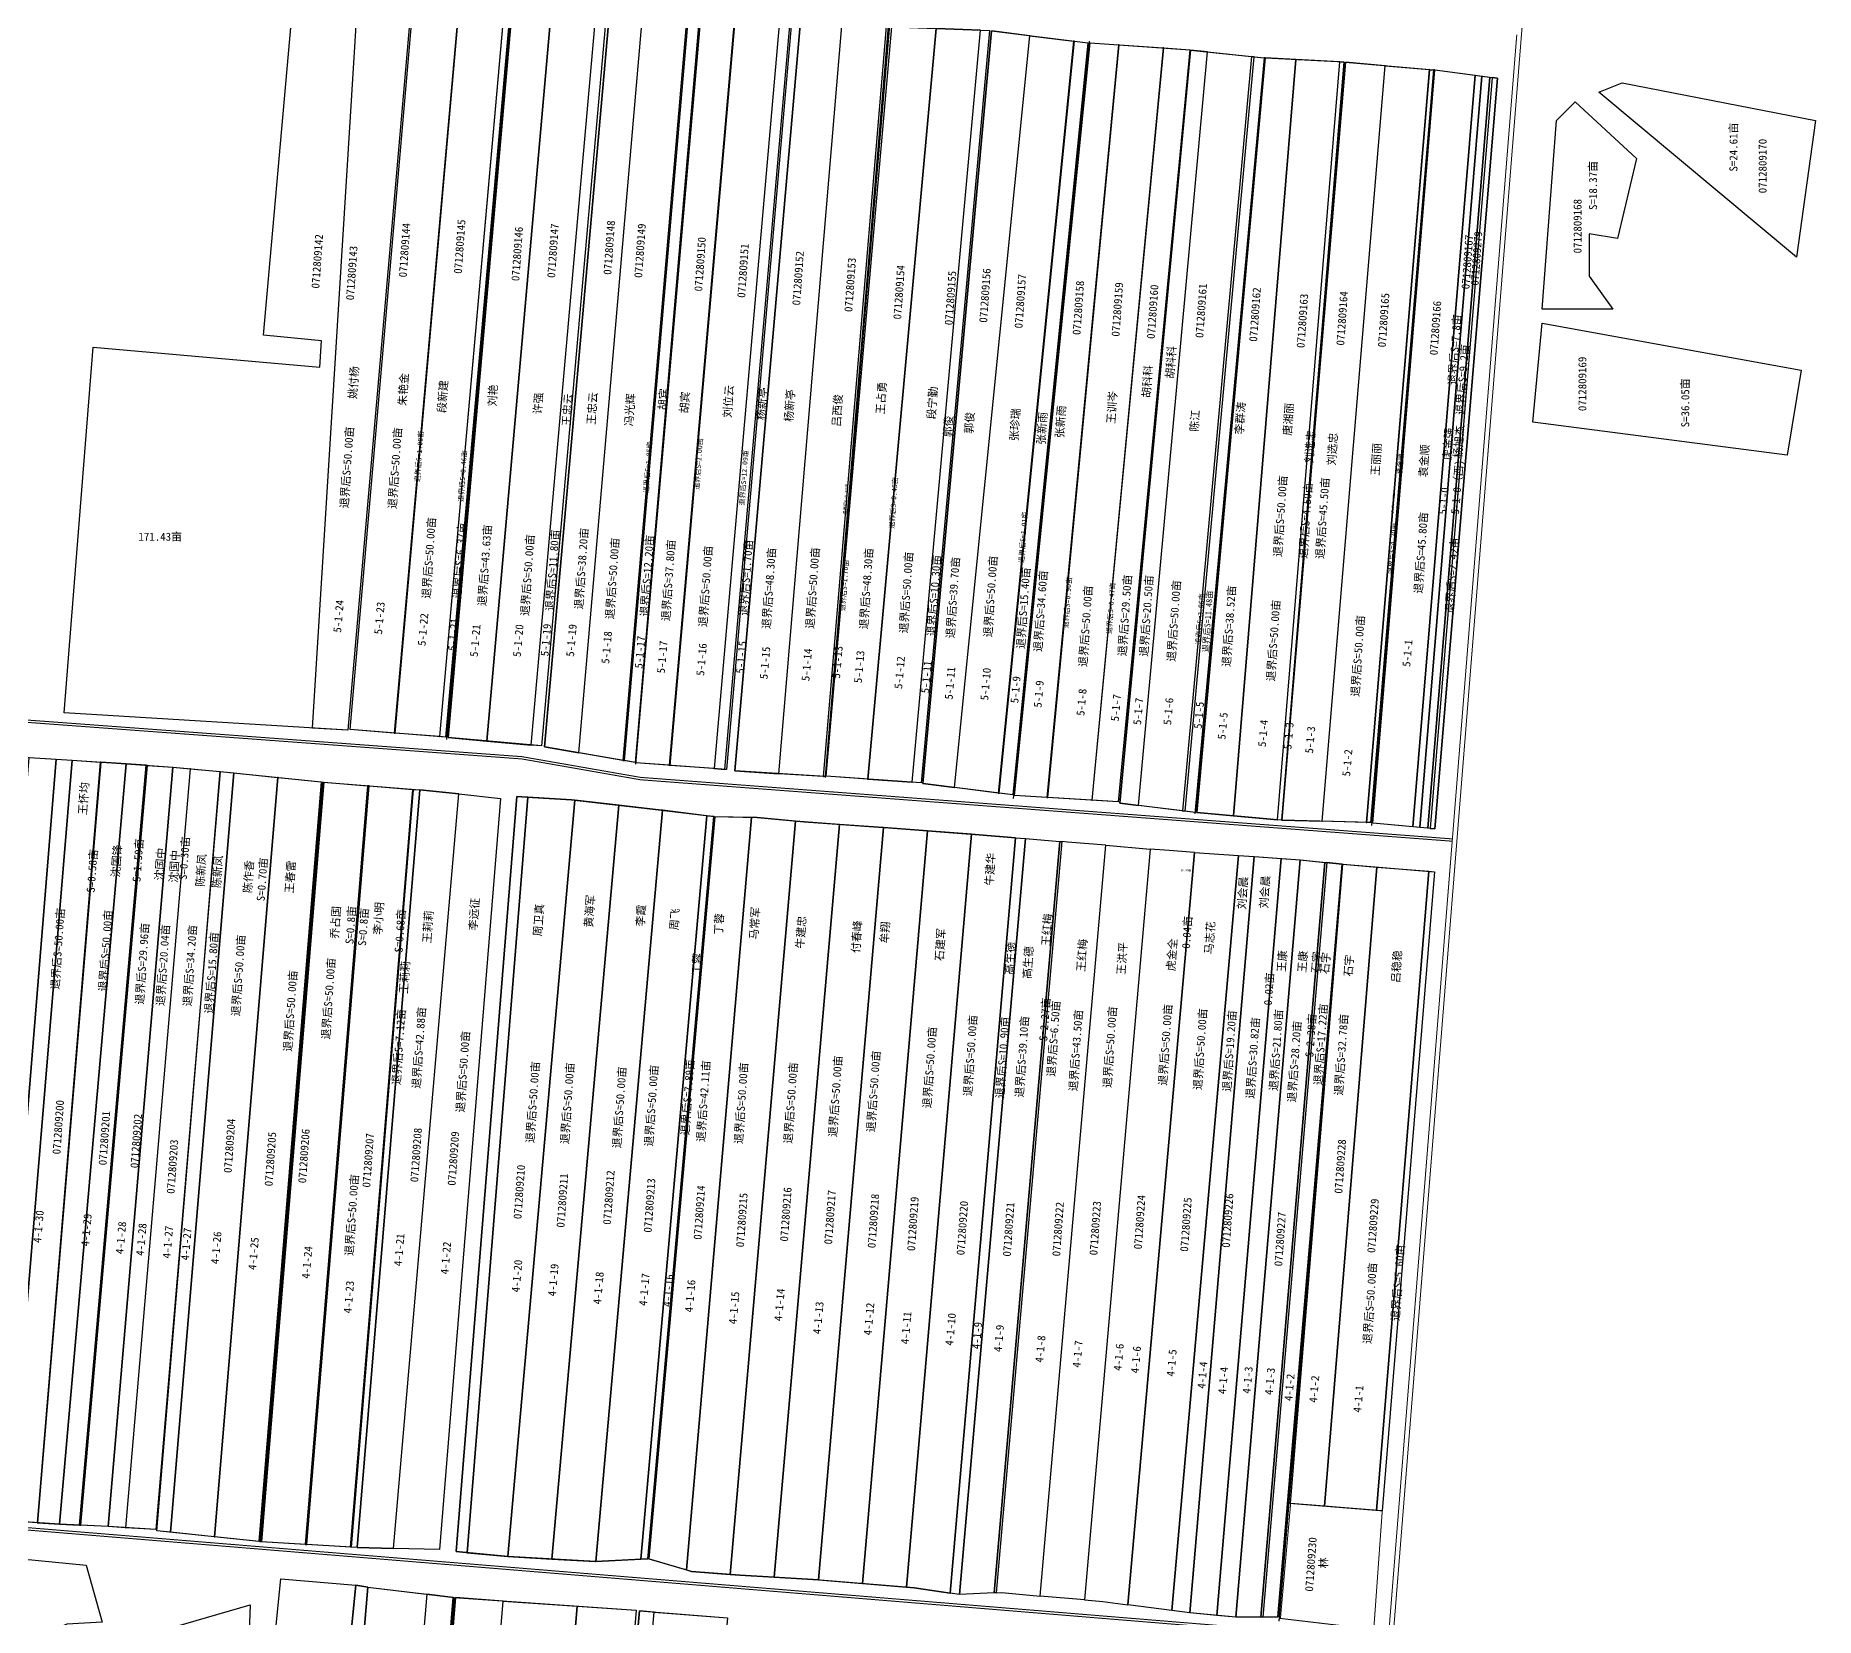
# Model space of a CAD drawing. Extents: x 547420 to 552738, y 4986706 to 4992353.
# Drawn here: x 549724 to 551503, y 4988015 to 4989596 of the extents above; entities that cross this region are included whole.
import ezdxf
from ezdxf.enums import TextEntityAlignment as Align

# ---------------------------------------------------------------- set-up
doc = ezdxf.new("R2010")
doc.units = 0
doc.header["$LTSCALE"] = 10
doc.header["$PDSIZE"] = 0.2
for name, color, linetype in [('2019-4-4', 7, 'CONTINUOUS'), ('2020-3-23', 4, 'CONTINUOUS'), ('2021年新职工', 4, 'CONTINUOUS'), ('2022年', 4, 'CONTINUOUS'), ('出地桩4', 7, 'CONTINUOUS'), ('地号3', 7, 'CONTINUOUS'), ('地物扣减', 3, 'CONTINUOUS'), ('地籍号8', 7, 'CONTINUOUS'), ('测地框2', 7, 'CONTINUOUS'), ('经营地', 5, 'CONTINUOUS'), ('经营地面积', 5, 'CONTINUOUS'), ('路林渠5', 7, 'CONTINUOUS'), ('身份地1', 7, 'CONTINUOUS'), ('身份地权利人9', 7, 'CONTINUOUS'), ('身份地面积6', 4, 'CONTINUOUS')]:
    doc.layers.add(name, color=color, linetype=linetype)
doc.styles.add('宋体', font='')
doc.styles.get('宋体').set_extended_font_data('SimSun')

msp = doc.modelspace()

# ---------------------------------------------------------------- linework, layer by layer
at = {"layer": '2019-4-4', "color": 2, "linetype": 'Continuous', "flags": 128}
for points in [[(550483.4, 4988810.6), (550445, 4988814.1), (550439.4, 4988814.2), (550374.4, 4988062.3), (550379.6, 4988060.7), (550418.3, 4988057.8)], [(550055.9, 4988045.2), (550044.1, 4988047.1), (549999.5, 4987604.5), (550018.3, 4987601.8)]]:
    msp.add_lwpolyline(points, close=True, dxfattribs=at)
at = {"layer": '2019-4-4', "color": 2, "linetype": 'Continuous'}
msp.add_lwpolyline([(550055.9, 4988045.2), (550115, 4988038), (550077.4, 4987594.7), (550018.3, 4987601.8)], close=True, dxfattribs=at)
at = {"layer": '2020-3-23', "color": 1, "linetype": 'Continuous'}
for points in [[(550851.6, 4989583.2), (550877.6, 4989581.4), (550806.2, 4988829.9), (550780.2, 4988831.5)], [(550926.4, 4988776.2), (550941.9, 4988775.1), (550877.7, 4988019.3), (550859.6, 4988021.6)], [(550941.9, 4988775.1), (550968.9, 4988773.2), (550904.7, 4988016.8), (550877.7, 4988019.3)]]:
    msp.add_lwpolyline(points, close=True, dxfattribs=at)
at = {"layer": '2020-3-23', "color": 1, "linetype": 'Continuous', "flags": 128}
for points in [[(550895.4, 4989579.3), (550878.4, 4989581), (550807.6, 4988828.6), (550826.5, 4988826.3)], [(549744.3, 4988872.5), (549760.5, 4988871.4), (549788.4, 4988869.6), (549725.2, 4988109.4), (549697.2, 4988111.3), (549682.2, 4988112.4)], [(549834.4, 4988866.4), (549814.4, 4988867.8), (549789, 4988869.5), (549725.7, 4988109.4), (549747.6, 4988107.9), (549767.6, 4988107)], [(550703.4, 4988794), (550667.1, 4988797), (550659.5, 4988797.6), (550594.4, 4988045.1), (550602, 4988044.5), (550638.1, 4988039.2)], [(550141.4, 4988034.8), (550115, 4988038), (550077.4, 4987594.7), (550105, 4987591.4)], [(550191.3, 4988031.2), (550143.5, 4988034.6), (550107.1, 4987591.1), (550154.1, 4987585.5)]]:
    msp.add_lwpolyline(points, close=True, dxfattribs=at)
at = {"layer": '2021年新职工', "color": 1, "linetype": 'Continuous', "flags": 128}
msp.add_lwpolyline([(550668.4, 4989601.1), (550624.2, 4989602.7), (550555.9, 4988852.6), (550600, 4988849.4)], close=True, dxfattribs=at)
at = {"layer": '2021年新职工', "color": 1, "linetype": 'Continuous'}
for points in [[(550717.6, 4989595.5), (550761.5, 4989590.1), (550686.2, 4988838.5), (550642.4, 4988844.2)], [(550703.4, 4988794), (550713.4, 4988793.2), (550647.3, 4988037.8), (550638.1, 4988039.2)], [(550713.4, 4988793.2), (550747.7, 4988790.3), (550682, 4988039.3), (550647.3, 4988037.8)], [(551064.7, 4988764.7), (551116.5, 4988760.5), (551064.3, 4988121.8), (551012.5, 4988126)]]:
    msp.add_lwpolyline(points, close=True, dxfattribs=at)
at = {"layer": '2022年', "color": 4, "linetype": 'Continuous'}
for points in [[(550423.7, 4989617.6), (550467.7, 4989614.1), (550402.3, 4988863), (550358.2, 4988866.3)], [(550668.4, 4989601.1), (550677.5, 4989600.7), (550609.1, 4988848.7), (550600, 4988849.4)]]:
    msp.add_lwpolyline(points, close=True, dxfattribs=at)
at = {"layer": '2022年', "color": 4, "linetype": 'Continuous', "flags": 128}
for points in [[(550717.6, 4989595.5), (550679.6, 4989600.2), (550610.9, 4988848.2), (550642.4, 4988844.2)], [(550401.8, 4988815.1), (550394.8, 4988816), (550328.8, 4988073.1), (550335.9, 4988073.5)], [(550439.4, 4988814.2), (550402.8, 4988815), (550336.9, 4988073.3), (550374.4, 4988062.3)], [(550615.5, 4988800.9), (550571.4, 4988804.1), (550506.4, 4988052.3), (550550.4, 4988048.7)], [(550793.8, 4988786.4), (550755.4, 4988789.7), (550749.7, 4988790.1), (550684, 4988039.4), (550689.8, 4988039.7), (550728.2, 4988036.2)], [(550882.4, 4988779.3), (550857, 4988781.1), (550837.9, 4988782.7), (550772.3, 4988032.3), (550790.6, 4988030.6), (550815.8, 4988027.3)]]:
    msp.add_lwpolyline(points, close=True, dxfattribs=at)
at = {"layer": '出地桩4', "color": 2, "linetype": 'Continuous', "flags": 128}
for points in [[(550134.8, 4988892), (550200.9, 4989639.3)], [(550389, 4989622.5), (550323.5, 4988867.6)], [(550513.4, 4988854.1), (550577.8, 4989606.1)], [(550777, 4989590), (550701, 4988833.1)], [(550883.1, 4988817.7), (550952.7, 4989574.1)], [(551122, 4989562.1), (551059.2, 4988806.1)], [(550010.5, 4988850), (549947.8, 4988089.9)], [(551030.4, 4988767.8), (550966.8, 4988011.2)], [(550107.1, 4987591.1), (550143.5, 4988034.6)]]:
    msp.add_lwpolyline(points, dxfattribs=at)
for points, elevation in [([(550335.9, 4988073.5), (550401.8, 4988815.1)], 283.1), ([(550336.4, 4988073.5), (550402.3, 4988815.1)], 283.1), ([(550336.9, 4988073.3), (550402.8, 4988815)], 283.1), ([(550080.9, 4987285.2), (550142.4, 4988034.7)], 284.2), ([(550105, 4987591.4), (550141.4, 4988034.8)], 284.2)]:
    msp.add_lwpolyline(points, dxfattribs=dict(at, elevation=elevation))
at = {"layer": '地物扣减', "color": 3, "linetype": 'Continuous', "flags": 128}
msp.add_lwpolyline([(550215.9, 4988834.5), (550214.8, 4988834.5), (550204.8, 4988835.1), (550144.3, 4988080.6), (550154.3, 4988079.6), (550155.4, 4988079.5)], close=True, dxfattribs=at)
at = {"layer": '测地框2', "color": 7, "linetype": 'Continuous'}
for points in [[(549983.2, 4989652.5), (550100.9, 4989646.1), (550036.1, 4988901.4), (549752.5, 4988918.7), (549781.5, 4989284.2), (550007.9, 4989264.1), (550009.6, 4989290.4), (549951.6, 4989296.2)], [(550102.9, 4989645.8), (550199.6, 4989638), (550133.7, 4988894.5), (550038.4, 4988902.2)], [(550201.6, 4989638), (550295.6, 4989630.9), (550229.7, 4988885.7), (550136.3, 4988894.1)], [(550298.5, 4989630.1), (550387.8, 4989620.9), (550323.2, 4988869.2), (550232.5, 4988884.8)], [(550389.5, 4989620.3), (550479.9, 4989613.1), (550414.5, 4988862.1), (550324, 4988868.9)], [(550488.8, 4989613.5), (550576, 4989604.5), (550513, 4988855.2), (550423, 4988860.7)], [(550579.7, 4989604.4), (550677.5, 4989600.7), (550609.1, 4988848.7), (550514.1, 4988855.6)], [(550679.6, 4989600.2), (550775.8, 4989588.3), (550700.6, 4988836.7), (550610.9, 4988848.2)], [(550778, 4989588.2), (550877.6, 4989581.4), (550806.2, 4988829.9), (550702.3, 4988836.2)], [(550878.4, 4989581), (550952, 4989573.5), (550883, 4988819.3), (550807.6, 4988828.6)], [(550953.1, 4989573.3), (551031.6, 4989569.2), (550969.2, 4988811.5), (550884.6, 4988819.2)], [(551033.3, 4989569.1), (551121.2, 4989561.2), (551058.5, 4988809.2), (550969.8, 4988811.5)], [(551122.7, 4989561.2), (551185.3, 4989552.9), (551122.5, 4988802.8), (551060.6, 4988808.7)], [(549717.5, 4988874.2), (549760.5, 4988871.4), (549697.2, 4988111.3), (549655.4, 4988114.3)], [(549760.5, 4988871.4), (549814.4, 4988867.8), (549747.6, 4988107.9), (549697.2, 4988111.3)], [(549814.4, 4988867.8), (549860.9, 4988864.6), (549796.2, 4988105.6), (549747.6, 4988107.9)], [(549860.9, 4988864.6), (549908.2, 4988860.1), (549844.1, 4988102.6), (549796.2, 4988105.6)], [(549908.2, 4988860.1), (550009.2, 4988849.7), (549946.9, 4988090.7), (549845, 4988101.5)], [(550011.2, 4988849.6), (550107.9, 4988841.8), (550045.2, 4988084.7), (549948.9, 4988090.5)], [(550941.9, 4988775.1), (550988, 4988771.8), (550923.7, 4988015.1), (550877.7, 4988019.3)], [(550988, 4988771.8), (551030.1, 4988767.6), (550965.8, 4988015.3), (550923.7, 4988015.1)], [(551030.7, 4988767.5), (551122.3, 4988760), (551070.1, 4988121.3), (550978.5, 4988128.7)], [(549546, 4988089.2), (549774.4, 4988067), (549790.4, 4988010), (549755.1, 4988008.2), (549693.8, 4987981.2), (549658.4, 4987979.6), (549654.4, 4988045.9), (549546.8, 4988070.4)], [(550055.9, 4988045.2), (550142.1, 4988034.7), (550324.2, 4988021.9), (550286.4, 4987569.6), (550018.3, 4987601.8)], [(549830.2, 4987996.2), (549938.4, 4988027.5), (549935.6, 4987954.9), (549919.2, 4987947.2), (549907, 4987886.7), (549886.3, 4987876.3), (549860.5, 4987875.6), (549842.9, 4987857.5), (549838.8, 4987847.4)], [(550327.5, 4988021.4), (550415.4, 4988014.5), (550374.6, 4987563.4), (550286.5, 4987569.8)]]:
    msp.add_lwpolyline(points, close=True, dxfattribs=at)
at = {"layer": '测地框2', "color": 7}
for points in [[(551286.5, 4989538.9), (551310.1, 4989548.3), (551503.1, 4989510.6), (551484.3, 4989374.1)], [(551244.2, 4989510.6), (551263, 4989529.4), (551324.2, 4989472.9), (551305.4, 4989392.9), (551277.1, 4989397.6), (551277.1, 4989355.2), (551300.7, 4989322.3), (551230, 4989322.3)], [(551230, 4989308.1), (551489, 4989261.1), (551474.9, 4989176.3), (551220.6, 4989209.3)]]:
    msp.add_lwpolyline(points, close=True, dxfattribs=at)
at = {"layer": '测地框2', "color": 7, "linetype": 'Continuous', "flags": 128}
for points in [[(550107.9, 4988841.8), (550146.8, 4988837.7), (550188.7, 4988833.3), (550127.7, 4988082.7), (550081.5, 4988083.6), (550045.2, 4988084.7)], [(550204.8, 4988835.1), (550214.8, 4988834.5), (550259.7, 4988832), (550346.5, 4988821.9), (550402.3, 4988815.1), (550445, 4988814.1), (550492, 4988809.8), (550571, 4988804.2), (550572.1, 4988804.1), (550667.1, 4988797), (550703.4, 4988794), (550638.1, 4988039.2), (550602, 4988044.5), (550508, 4988052.2), (550506.8, 4988052.3), (550427.7, 4988057), (550379.6, 4988060.7), (550336.4, 4988073.5), (550283.4, 4988070.6), (550196.1, 4988075.7), (550154.3, 4988079.6), (550144.3, 4988080.6)], [(549969.1, 4988053.5), (550044.1, 4988047.1), (550055.9, 4988045.2), (550018.3, 4987601.8), (549999.5, 4987604.5), (549924.9, 4987615.3)]]:
    msp.add_lwpolyline(points, close=True, dxfattribs=at)
at = {"layer": '测地框2', "color": 7, "linetype": 'Continuous', "const_width": 1}
msp.add_lwpolyline([(550978.5, 4988128.7), (551070.1, 4988121.3), (551061.6, 4988002.8), (550968.3, 4988013.8)], close=True, dxfattribs=at)
at = {"layer": '测地框2', "color": 7, "linetype": 'Continuous'}
for p in [(549878.4, 4988862.9), (550527, 4988807.3)]:
    msp.add_point(p, dxfattribs=at)
at = {"layer": '经营地', "color": 5, "linetype": 'Continuous', "flags": 128}
for points in [[(550149, 4989642.1), (550148.1, 4989642.1), (550082.2, 4988898.6), (550083.1, 4988898.6)], [(550193.9, 4989638.4), (550193.5, 4989638.5), (550127.6, 4988895), (550128, 4988895)], [(550377.1, 4989622), (550375.5, 4989622.2), (550310.9, 4988871.3), (550312.5, 4988871)], [(550423.7, 4989617.6), (550422.8, 4989617.7), (550357.3, 4988866.4), (550358.2, 4988866.3)], [(550478.4, 4989613.2), (550467.7, 4989614.1), (550402.3, 4988863), (550413, 4988862.2)], [(550574.5, 4989604.6), (550574.1, 4989604.7), (550511.1, 4988855.3), (550511.5, 4988855.3)], [(550624.2, 4989602.7), (550623.8, 4989602.7), (550555.5, 4988852.6), (550555.9, 4988852.6)], [(550762.3, 4989590), (550761.5, 4989590.1), (550686.2, 4988838.5), (550687.1, 4988838.4)], [(550807.2, 4989586.2), (550806.4, 4989586.2), (550734.9, 4988834.2), (550735.7, 4988834.2)], [(550851.6, 4989583.2), (550851.2, 4989583.2), (550779.8, 4988831.5), (550780.2, 4988831.5)], [(550941.9, 4989574.5), (550939.3, 4989574.8), (550870.3, 4988820.9), (550872.9, 4988820.6)], [(551117.5, 4989561.5), (551116.9, 4989561.6), (551054.1, 4988809.3), (551054.8, 4988809.3)], [(549789, 4988869.5), (549788.4, 4988869.6), (549725.2, 4988109.4), (549725.7, 4988109.4)], [(549835.8, 4988866.3), (549834.4, 4988866.4), (549767.6, 4988107), (549769, 4988106.9)], [(549878.6, 4988862.9), (549878.4, 4988862.9), (549813.7, 4988104.5), (549814, 4988104.5)], [(549966.2, 4988854.1), (549965.6, 4988854.2), (549902.3, 4988095.4), (549902.9, 4988095.4)], [(550056.4, 4988845.9), (550055.7, 4988846), (549993.4, 4988087.8), (549994.1, 4988087.8)], [(550057.1, 4988845.9), (550056.4, 4988845.9), (549994.1, 4988087.8), (549994.8, 4988087.7)], [(550100.8, 4988842.3), (550101.4, 4988842.3), (550039.2, 4988085.1), (550038.6, 4988085.1)], [(550882.4, 4988779.3), (550882.4, 4988779.3), (550815.8, 4988027.3), (550815.9, 4988027.3)], [(550968.9, 4988773.2), (550968.9, 4988773.2), (550904.7, 4988016.8), (550904.7, 4988016.8)]]:
    msp.add_lwpolyline(points, close=True, dxfattribs=at)
at = {"layer": '经营地', "color": 5, "linetype": 'Continuous'}
for points in [[(551177.8, 4989553.9), (551180, 4989553.6), (551118, 4988803.2), (551115.8, 4988803.4)], [(550747.7, 4988790.3), (550749.7, 4988790.1), (550684, 4988039.4), (550682, 4988039.3)], [(551012.7, 4988769.3), (551014.8, 4988769.1), (550950.7, 4988015.2), (550948.6, 4988015.2)]]:
    msp.add_lwpolyline(points, close=True, dxfattribs=at)
at = {"layer": '路林渠5', "color": 4, "linetype": 'Continuous', "const_width": 1, "flags": 128}
for points, elevation in [([(551271.9, 4990377.7), (551080.7, 4987992.5)], 282.7), ([(551271.9, 4990377.7), (551080.7, 4987992.5)], 282.7), ([(551204.6, 4989596.5), (551076.1, 4987992.8)], 282.9), ([(551204.6, 4989596.5), (551076.1, 4987992.8)], 282.9), ([(549422.9, 4988930.9), (550209.9, 4988872.7), (550328.5, 4988851.9), (551140, 4988790.5)], 283.3), ([(549422.9, 4988930.9), (550209.9, 4988872.7), (550328.5, 4988851.9), (551140, 4988790.5)], 283.3), ([(549423.1, 4988933.2), (550209.9, 4988875), (550328.5, 4988854.3), (551140.2, 4988792.8)], 283), ([(549423.1, 4988933.2), (550209.9, 4988875), (550328.5, 4988854.3), (551140.2, 4988792.8)], 283), ([(549357, 4988134), (551182.3, 4987984.1)], 283.6), ([(549357, 4988134), (551182.3, 4987984.1)], 283.6), ([(549356.8, 4988131.6), (551182.2, 4987981.7)], 283.9), ([(549356.8, 4988131.6), (551182.2, 4987981.7)], 283.9)]:
    msp.add_lwpolyline(points, dxfattribs=dict(at, elevation=elevation))
at = {"layer": '路林渠5', "color": 3, "linetype": 'Continuous', "flags": 128}
for points, elevation in [([(551185.3, 4989552.9), (551180, 4989553.6), (551118, 4988803.2), (551122.5, 4988802.8)], 282.9), ([(551116.5, 4988760.5), (551122.3, 4988760), (551070.1, 4988121.3), (551064.3, 4988121.8)], 283.7)]:
    msp.add_lwpolyline(points, close=True, dxfattribs=dict(at, elevation=elevation))
at = {"layer": '身份地1', "color": 1, "linetype": 'Continuous'}
for points in [[(550047.1, 4989649), (550100.9, 4989646.1), (550036.1, 4988901.4), (550000.7, 4988903.6)], [(550102.9, 4989645.8), (550148.1, 4989642.1), (550082.2, 4988898.6), (550038.4, 4988902.2)], [(550149, 4989642.1), (550193.5, 4989638.5), (550127.6, 4988895), (550083.1, 4988898.6)], [(550193.9, 4989638.4), (550199.6, 4989638), (550133.7, 4988894.5), (550128, 4988895)], [(550285.1, 4989631.7), (550295.6, 4989630.9), (550229.7, 4988885.7), (550219.2, 4988886.6)], [(550331.4, 4989626.7), (550375.5, 4989622.2), (550310.9, 4988871.3), (550267, 4988878.9)], [(550377.1, 4989622), (550387.8, 4989620.9), (550323.2, 4988869.2), (550312.5, 4988871)], [(550389.5, 4989620.3), (550422.8, 4989617.7), (550357.3, 4988866.4), (550324, 4988868.9)], [(550478.4, 4989613.2), (550479.9, 4989613.1), (550414.5, 4988862.1), (550413, 4988862.2)], [(550530, 4989609.2), (550574.1, 4989604.7), (550511.1, 4988855.3), (550466.9, 4988858)], [(550574.5, 4989604.6), (550576, 4989604.5), (550513, 4988855.2), (550511.5, 4988855.3)], [(550579.7, 4989604.4), (550623.8, 4989602.7), (550555.5, 4988852.6), (550514.1, 4988855.6)], [(550762.3, 4989590), (550775.8, 4989588.3), (550700.6, 4988836.7), (550687.1, 4988838.4)], [(550778, 4989588.2), (550806.4, 4989586.2), (550734.9, 4988834.2), (550702.3, 4988836.2)], [(550807.2, 4989586.2), (550851.2, 4989583.2), (550779.8, 4988831.5), (550735.7, 4988834.2)], [(550895.4, 4989579.3), (550939.3, 4989574.8), (550870.3, 4988820.9), (550826.5, 4988826.3)], [(550941.9, 4989574.5), (550952, 4989573.5), (550883, 4988819.3), (550872.9, 4988820.6)], [(551027.7, 4989569.4), (551031.6, 4989569.2), (550969.2, 4988811.5), (550965.2, 4988811.8)], [(551073, 4989565.5), (551116.9, 4989561.6), (551054.1, 4988809.3), (551010, 4988810.5)], [(551117.5, 4989561.5), (551121.2, 4989561.2), (551058.5, 4988809.2), (551054.8, 4988809.3)], [(551162.9, 4989555.9), (551169.8, 4989555), (551107.7, 4988804.2), (551100.8, 4988804.8)], [(551169.8, 4989555), (551177.8, 4989553.9), (551115.8, 4988803.4), (551107.7, 4988804.2)], [(549835.8, 4988866.3), (549860.9, 4988864.6), (549796.2, 4988105.6), (549769, 4988106.9)], [(549860.9, 4988864.6), (549878.4, 4988862.9), (549813.7, 4988104.5), (549796.2, 4988105.6)], [(549878.6, 4988862.9), (549908.2, 4988860.1), (549844.1, 4988102.6), (549814, 4988104.5)], [(549908.2, 4988860.1), (549922, 4988858.7), (549858.7, 4988100.1), (549845, 4988101.5)], [(549922, 4988858.7), (549965.6, 4988854.2), (549902.3, 4988095.4), (549858.7, 4988100.1)], [(549966.2, 4988854.1), (550009.2, 4988849.7), (549946.9, 4988090.7), (549902.9, 4988095.4)], [(550011.2, 4988849.6), (550012.1, 4988849.5), (549949.7, 4988090.5), (549948.9, 4988090.5)], [(550012.1, 4988849.5), (550055.7, 4988846), (549993.4, 4988087.8), (549949.7, 4988090.5)], [(550057.1, 4988845.9), (550100.8, 4988842.3), (550038.6, 4988085.1), (549994.8, 4988087.7)], [(550101.4, 4988842.3), (550107.9, 4988841.8), (550045.2, 4988084.7), (550039.2, 4988085.1)], [(550146.8, 4988837.7), (550188.7, 4988833.3), (550127.7, 4988082.7), (550081.5, 4988083.6)], [(550793.8, 4988786.4), (550837.9, 4988782.7), (550772.3, 4988032.3), (550728.2, 4988036.2)], [(550882.4, 4988779.3), (550926.4, 4988776.2), (550859.6, 4988021.6), (550815.9, 4988027.3)], [(550968.9, 4988773.2), (550988, 4988771.8), (550923.7, 4988015.1), (550904.7, 4988016.8)], [(550988, 4988771.8), (551012.7, 4988769.3), (550948.6, 4988015.2), (550923.7, 4988015.1)], [(551030.7, 4988767.5), (551064.7, 4988764.7), (551012.5, 4988126), (550978.5, 4988128.7)], [(549969.1, 4988053.5), (550044.1, 4988047.1), (549999.5, 4987604.5), (549924.9, 4987615.3)], [(550191.3, 4988031.2), (550265.3, 4988026), (550227.8, 4987576.6), (550154.1, 4987585.5)], [(550265.3, 4988026), (550324.2, 4988021.9), (550286.4, 4987569.6), (550227.8, 4987576.6)], [(550342.1, 4988020.2), (550415.4, 4988014.5), (550374.6, 4987563.4), (550301.1, 4987568.8)]]:
    msp.add_lwpolyline(points, close=True, dxfattribs=at)
at = {"layer": '身份地1', "color": 1, "linetype": 'Continuous', "flags": 128}
for points in [[(550240.7, 4989635), (550201.6, 4989638), (550136.3, 4988894.1), (550174.8, 4988890.6)], [(550285.1, 4989631.7), (550240.7, 4989635), (550174.8, 4988890.6), (550219.2, 4988886.6)], [(550331.4, 4989626.7), (550298.5, 4989630.1), (550232.5, 4988884.8), (550267, 4988878.9)], [(550530, 4989609.2), (550488.8, 4989613.5), (550423, 4988860.7), (550466.9, 4988858)], [(550983.8, 4989571.7), (550953.1, 4989573.3), (550884.6, 4988819.2), (550921.5, 4988815.8)], [(551027.7, 4989569.4), (550983.8, 4989571.7), (550921.5, 4988815.8), (550965.2, 4988811.8)], [(551073, 4989565.5), (551033.3, 4989569.1), (550969.8, 4988811.5), (551010, 4988810.5)], [(551122.7, 4989561.2), (551162.9, 4989555.9), (551100.8, 4988804.8), (551060.6, 4988808.7)], [(549701.1, 4988875.7), (549717.5, 4988874.2), (549744.3, 4988872.5), (549682.2, 4988112.4), (549655.4, 4988114.3), (549638.1, 4988115)], [(550146.8, 4988837.7), (550107.9, 4988841.8), (550045.2, 4988084.7), (550081.5, 4988083.6)], [(550263, 4988831.6), (550259.7, 4988832), (550215.9, 4988834.5), (550155.4, 4988079.5), (550195.9, 4988075.7)], [(550306.8, 4988826.5), (550263, 4988831.6), (550195.9, 4988075.7), (550239.9, 4988073.1)], [(550350.6, 4988821.4), (550346.5, 4988821.9), (550306.8, 4988826.5), (550239.9, 4988073.1), (550283.4, 4988070.6), (550284, 4988070.6)], [(550394.8, 4988816), (550350.6, 4988821.4), (550284, 4988070.6), (550328.8, 4988073.1)], [(550527.4, 4988807.3), (550492, 4988809.8), (550483.4, 4988810.6), (550418.3, 4988057.8), (550427.7, 4988057), (550462.3, 4988055)], [(550571.4, 4988804.1), (550571, 4988804.2), (550527.4, 4988807.3), (550462.3, 4988055), (550506.4, 4988052.3)], [(550659.5, 4988797.6), (550615.5, 4988800.9), (550550.4, 4988048.7), (550594.4, 4988045.1)], [(551030.1, 4988767.6), (551014.8, 4988769.1), (550950.7, 4988015.2), (550965.8, 4988015.3)], [(550044.1, 4988047.1), (550055.9, 4988045.2), (550018.3, 4987601.8), (549999.5, 4987604.5)], [(550342.1, 4988020.2), (550327.5, 4988021.4), (550286.5, 4987569.8), (550301.1, 4987568.8)]]:
    msp.add_lwpolyline(points, close=True, dxfattribs=at)
msp.add_lwpolyline([(550755.4, 4988789.7), (550749.7, 4988790.1), (550684, 4988039.4), (550689.8, 4988039.7)], dxfattribs=at)

# ---------------------------------------------------------------- texts
at = {"layer": '2019-4-4', "color": 2, "linetype": 'Continuous', "style": '宋体'}
for s, p in [('退界后S=50.00亩', (549793.5, 4988681.1, 283)), ('马常军', (550442.4, 4988708.5, -282)), ('退界后S=50.00亩', (550429, 4988528.7))]:
    msp.add_text(s, height=8, rotation=86, dxfattribs=at).set_placement(p, align=Align.MIDDLE)
at = {"layer": '2020-3-23', "color": 1, "linetype": 'Continuous', "style": '宋体'}
for s, p in [('胡科科', (550858.5, 4989269.1, -282)), ('胡科科', (550834.9, 4989249.9, -282)), ('王怀均', (549771.6, 4988833.2)), ('沈国锋', (549804.4, 4988770.8, -282)), ('牛建华', (550677.8, 4988762.5, -282)), ('刘会晨', (550930.3, 4988738.7, -282)), ('刘会晨', (550952.4, 4988739.8, -282))]:
    msp.add_text(s, height=8, rotation=86, dxfattribs=at).set_placement(p, align=Align.MIDDLE)
at = {"layer": '2021年新职工', "color": 1, "linetype": 'Continuous', "style": '宋体'}
for s, p in [('段宁勤', (550620, 4989228.5, -282)), ('张珍瑞', (550702.6, 4989206.7, -282)), ('退界后S=50.00亩', (550594, 4989039.1, 282.9)), ('退界后S=50.00亩', (550678.3, 4989035.1, 282.9)), ('高生德', (550697.8, 4988673.6, -282)), ('高生德', (550715.7, 4988669.3, -282)), ('吕稳稳', (551084.2, 4988665.3, -282)), ('退界后S=10.90亩', (550690.3, 4988574.5)), ('退界后S=39.10亩', (550709.7, 4988575.2)), ('退界后S=50.00亩', (551057.6, 4988328.8))]:
    msp.add_text(s, height=8, rotation=86, dxfattribs=at).set_placement(p, align=Align.MIDDLE)
at = {"layer": '2022年', "color": 4, "linetype": 'Continuous', "style": '宋体'}
for s, p in [('刘位云', (550416.1, 4989230, -282)), ('郭俊', (550635.8, 4989205.1, -282)), ('郭俊', (550657.1, 4989208.7, -282)), ('丁蓉', (550406.7, 4988707.7, -282)), ('牟翔', (550572.6, 4988699.3, -282)), ('王红梅', (550734.6, 4988702, -282)), ('王红梅', (550769.6, 4988676.5, -282)), ('丁蓉', (550384.6, 4988667.8, -282))]:
    msp.add_text(s, height=8, rotation=86, dxfattribs=at).set_placement(p, align=Align.MIDDLE)
msp.add_text('50.00亩', height=2, dxfattribs=at).set_placement((550868.5, 4988760.5))
at = {"layer": '地号3', "color": 7, "linetype": 'Continuous', "style": '宋体'}
for s, rotation, p in [('5-1-0（西)', 85, (551146.7, 4989116.9, 282.1)), ('5-1-0', 85, (551134.3, 4989116.7, 282.1)), ('5-1-24', 85, (550029.2, 4988998.7, 282.1)), ('5-1-23', 85, (550070.1, 4988996.9, 282.1)), ('5-1-22', 85, (550113.6, 4988985.4, 282.1)), ('5-1-21', 85, (550143.9, 4988980.4, 282.1)), ('5-1-21', 85, (550165.8, 4988974.4, 282.1)), ('5-1-20', 85, (550208.8, 4988974.4, 282.1)), ('5-1-19', 85, (550236.5, 4988975, 282.1)), ('5-1-19', 85, (550262, 4988974.6, 282.1)), ('5-1-18', 85, (550297.2, 4988967.5, 282.1)), ('5-1-17', 85, (550330.5, 4988962.8, 282.1)), ('5-1-17', 85, (550352.8, 4988957.9, 282.1)), ('5-1-16', 85, (550392.1, 4988955.5, 282.1)), ('5-1-15', 85, (550431.8, 4988957.7, 282.1)), ('5-1-1', 85, (551098, 4988964.5, 282.1)), ('5-1-15', 85, (550455.5, 4988952.1, 282.1)), ('5-1-14', 85, (550497.3, 4988950.2, 282.1)), ('5-1-13', 85, (550527.9, 4988952.8, 282.1)), ('5-1-13', 85, (550549.7, 4988948.2, 282.1)), ('5-1-12', 85, (550590.1, 4988942.4, 282.1)), ('5-1-11', 85, (550616.9, 4988938, 282.1)), ('5-1-11', 85, (550640.5, 4988931.8, 282.1)), ('5-1-10', 85, (550676.1, 4988930.9, 282.1)), ('5-1-9', 85, (550706.2, 4988928, 282.1)), ('5-1-9', 85, (550729.4, 4988923.7, 282.1)), ('5-1-8', 85, (550772.2, 4988915.5, 282.1)), ('5-1-7', 85, (550806.6, 4988910, 282.1)), ('5-1-7', 85, (550828.9, 4988906.4, 282.1)), ('5-1-6', 85, (550859, 4988906.4, 282.1)), ('5-1-5', 85, (550889.6, 4988902.5, 282.1)), ('5-1-5', 85, (550913.3, 4988891.8, 282.1)), ('5-1-4', 85, (550953.7, 4988884.5, 282.1)), ('5-1-3', 85, (550979.2, 4988881.9, 282.1)), ('5-1-3', 85, (551000.8, 4988877.9, 282.1)), ('5-1-2', 85, (551037.9, 4988854.9, 282.1)), ('4-1-30', 85, (549729.2, 4988388.8, 282.1)), ('4-1-29', 85, (549777.1, 4988385.4, 282.1)), ('4-1-28', 85, (549811.6, 4988377.6, 282.1)), ('4-1-28', 85, (549832, 4988375.9, 282.1)), ('4-1-27', 85, (549858.5, 4988373.3, 282.1)), ('4-1-27', 85, (549877, 4988371.3, 282.1)), ('4-1-26', 85, (549906.9, 4988367.6, 282.1)), ('4-1-25', 85, (549944.2, 4988361.8, 282.1)), ('4-1-24', 85, (549997.7, 4988353, 282.1)), ('4-1-21', 85, (550089.8, 4988365.6, 282.1)), ('4-1-22', 85, (550136.4, 4988357.4, 282.1)), ('4-1-20', 85, (550207.6, 4988339.4, 282.1)), ('4-1-19', 85, (550243.9, 4988335.4, 282.1)), ('4-1-23', 85, (550039.5, 4988318.4, 282.1)), ('4-1-18', 85, (550289, 4988327.4, 282.1)), ('4-1-17', 85, (550334.9, 4988325.9, 282.1)), ('4-1-16', 85, (550358.7, 4988324.9, 282.1)), ('4-1-16', 85, (550380.7, 4988319.4, 282.1)), ('4-1-15', 85, (550424.6, 4988307.6, 282.1)), ('4-1-14', 85, (550470, 4988310.6, 282.1)), ('4-1-13', 85, (550508.8, 4988297.6, 282.1)), ('4-1-12', 85, (550559.5, 4988296.4, 282.1)), ('4-1-11', 85, (550596.6, 4988287.6, 282.1)), ('4-1-10', 85, (550641.1, 4988286.1, 282.1)), ('4-1-9', 85, (550667.8, 4988282.6, 282.1)), ('4-1-9', 85, (550689.6, 4988279.8, 282.1)), ('4-1-8', 85, (550731.1, 4988269.2, 282.1)), ('4-1-7', 85, (550768.3, 4988264.2, 282.1)), ('4-1-6', 85, (550809.4, 4988261, 282.1)), ('4-1-6', 85, (550826.6, 4988258.5, 282.1)), ('4-1-5', 85, (550862.3, 4988255.3, 282.1)), ('4-1-4', 85, (550893.1, 4988243.1, 282.1)), ('4-1-4', 85, (550913.8, 4988237.7, 282.1)), ('4-1-3', 85, (550938.3, 4988238.1, 282.1)), ('4-1-3', 85, (550960.5, 4988236.9, 282.1)), ('4-1-2', 85, (550980.1, 4988230.8, 282.1)), ('4-1-2', 85, (551004.8, 4988229.1, 282.1)), ('4-1-1', 85, (551049, 4988219.3, 282.1)), ('林', 90, (551015.3, 4988063.8, 282.4))]:
    msp.add_text(s, height=8, rotation=rotation, dxfattribs=at).set_placement(p)
at = {"layer": '地物扣减', "color": 3, "linetype": 'Continuous', "style": '宋体'}
msp.add_text('退界后S=5.60亩', height=8, rotation=86, dxfattribs=at).set_placement((551085.4, 4988349.3), align=Align.MIDDLE)
at = {"layer": '地籍号8', "color": 1, "linetype": 'Continuous', "style": '宋体'}
for s, rotation, p in [('0712809170', 90, (551454.3, 4989438, 282.9)), ('0712809168', 90, (551269.3, 4989377.9, 282.9)), ('0712809144', 86, (550094.7, 4989353.7, 282.9)), ('0712809145', 86, (550149.8, 4989357.3, 282.9)), ('0712809146', 86, (550207.3, 4989350, 282.9)), ('0712809147', 86, (550243.1, 4989353.2, 282.9)), ('0712809148', 86, (550299.3, 4989356.3, 282.9)), ('0712809149', 86, (550330.1, 4989353.2, 282.9)), ('0712809279', 86, (551166.3, 4989345.5, 282.9)), ('0712809142', 86, (550007.4, 4989342.6, 282.9)), ('0712809143', 86, (550041.9, 4989330.9, 282.9)), ('0712809150', 86, (550390.2, 4989339.7, 282.9)), ('0712809151', 86, (550433.1, 4989333.3, 282.9)), ('0712809152', 86, (550488.1, 4989325.7, 282.9)), ('0712809167', 86, (551157.2, 4989341.9, 282.9)), ('0712809153', 86, (550540.2, 4989319.1, 282.9)), ('0712809154', 86, (550589.1, 4989311.7, 282.9)), ('0712809156', 86, (550675, 4989308.4, 282.9)), ('0712809155', 86, (550640.5, 4989305.9, 282.9)), ('0712809157', 86, (550710.3, 4989302.7, 282.9)), ('0712809158', 86, (550768.3, 4989296.1, 282.9)), ('0712809159', 86, (550807.3, 4989294.5, 282.9)), ('0712809160', 86, (550842.6, 4989292.2, 282.9)), ('0712809161', 86, (550891.1, 4989293.2, 282.9)), ('0712809162', 86, (550944.9, 4989289.4, 282.9)), ('0712809163', 86, (550992.3, 4989283.1, 282.9)), ('0712809164', 86, (551032, 4989285.6, 282.9)), ('0712809165', 86, (551073.5, 4989283.8, 282.9)), ('0712809166', 86, (551125.3, 4989275.9, 282.9)), ('0712809169', 90, (551274.1, 4989220.3, 282.9)), ('0712809200', 86, (549748.5, 4988477.3, 282.9)), ('0712809201', 86, (549794.6, 4988466.4, 282.9)), ('0712809202', 86, (549826.4, 4988463.5, 282.9)), ('0712809204', 86, (549919.7, 4988458.7, 282.9)), ('0712809203', 86, (549862.6, 4988437.9, 282.9)), ('0712809205', 86, (549960.6, 4988445.4, 282.9)), ('0712809206', 86, (549994.1, 4988448.5, 282.9)), ('0712809207', 86, (550058.3, 4988444.2, 282.9)), ('0712809208', 86, (550106.2, 4988449.5, 282.9)), ('0712809209', 86, (550143.5, 4988446, 282.9)), ('0712809228', 86, (551030.1, 4988438.1, 566.6)), ('0712809210', 86, (550209.4, 4988412.6, 282.9)), ('0712809211', 86, (550252.4, 4988404.1, 282.9)), ('0712809212', 86, (550298.9, 4988407, 282.9)), ('0712809213', 86, (550339.6, 4988399.1, 282.9)), ('0712809214', 86, (550389.4, 4988392, 282.9)), ('0712809215', 86, (550431.9, 4988384.5, 282.9)), ('0712809216', 86, (550475.9, 4988390.2, 282.9)), ('0712809217', 86, (550520, 4988387.3, 282.9)), ('0712809218', 86, (550563.4, 4988383.6, 282.9)), ('0712809224', 86, (550829.6, 4988382.4, 566)), ('0712809226', 86, (550917.6, 4988384, 566)), ('0712809219', 86, (550602.9, 4988380.7, 282.9)), ('0712809220', 86, (550652.3, 4988376.5, 282.9)), ('0712809221', 86, (550698.6, 4988375.2, 282.9)), ('0712809222', 86, (550748, 4988375.4, 282.9)), ('0712809223', 86, (550785.2, 4988376.4, 282.9)), ('0712809225', 86, (550875.9, 4988380, 282.9)), ('0712809227', 86, (550970, 4988365.4, 566)), ('0712809229', 86, (551062.9, 4988378.8, 282.9)), ('0712809230', 86, (551000.8, 4988040.4, 282.9))]:
    msp.add_text(s, height=8, rotation=rotation, dxfattribs=at).set_placement(p)
at = {"layer": '经营地', "color": 5, "linetype": 'Continuous', "style": '宋体'}
msp.add_text('退界后S=2.42亩', height=8, rotation=86, dxfattribs=at).set_placement((551139.6, 4989056), align=Align.MIDDLE)
at = {"layer": '经营地面积', "color": 5, "linetype": 'Continuous', "style": '宋体'}
for s, height, rotation, p in [('S=24.61亩', 8, 90, (551420.9, 4989484.2)), ('S=24.61亩', 8, 90, (551420.9, 4989484.2)), ('S=18.37亩', 8, 90, (551280.5, 4989445.8)), ('S=36.05亩', 8, 90, (551372.7, 4989228.6)), ('S=36.05亩', 8, 90, (551372.7, 4989228.6)), ('退界后S=0.72亩', 2, 86, (551081, 4989128.2, 282.9)), ('S=1.59亩', 8, 86, (549825.8, 4988771.5)), ('S=0.30亩', 8, 86, (549872.1, 4988773.6)), ('S=0.58亩', 8, 86, (549780, 4988760.9)), ('S=0.70亩', 8, 86, (549950, 4988752.3)), ('S=0.8亩', 8, 86, (550038.5, 4988706.8)), ('S=0.8亩', 8, 86, (550051.1, 4988704.9)), ('S=0.68亩', 8, 86, (550087.8, 4988701)), ('0.04亩', 8, 86, (550874.6, 4988699.5)), ('0.02亩', 8, 86, (550956.5, 4988642.8)), ('S=2.27亩', 8, 86, (550732.4, 4988612.5)), ('S=2.38亩', 8, 86, (550998.4, 4988596.4))]:
    msp.add_text(s, height=height, rotation=rotation, dxfattribs=at).set_placement(p, align=Align.MIDDLE)
msp.add_text('171.43亩', height=8, dxfattribs=at).set_placement((549826.6, 4989090.8))
at = {"layer": '身份地权利人9', "color": 7, "linetype": 'Continuous', "style": '宋体'}
for s, height, p in [('姚付杨', 8, (550041.4, 4989248.9, -282)), ('朱艳金', 8, (550091.1, 4989242, -282)), ('段新建', 8, (550130.5, 4989234.9, -282)), ('刘艳', 8, (550180.5, 4989235.9, -282)), ('许强', 8, (550226, 4989228, -282)), ('王忠云', 8, (550255.3, 4989221.7, -282)), ('王忠云', 8, (550280, 4989223, -282)), ('冯光辉', 8, (550317.6, 4989221.6, -282)), ('胡宾', 8, (550351, 4989232.1, -282)), ('胡宾', 8, (550372.5, 4989229, -282)), ('杨新亭', 8, (550449.8, 4989227.8, -282)), ('杨新亭', 8, (550477.4, 4989226, -282)), ('王占勇', 8, (550569, 4989233.4, -282)), ('王训岑', 8, (550799.7, 4989224.1, -282)), ('吕西俊', 8, (550525, 4989221.1, -282)), ('张新雨', 8, (550729.7, 4989203.1, -282)), ('张新雨', 8, (550748.2, 4989209.7, -282)), ('陈江', 8, (550882.4, 4989210.7, -282)), ('李群涛', 8, (550927.9, 4989213.2, -282)), ('唐湘丽', 8, (550975.9, 4989212.2, -282)), ('虎金强', 8, (551135.6, 4989187.6, -282)), ('杨旭杰', 8, (551146.4, 4989189.9, -282)), ('刘选忠', 8, (550997.6, 4989184.9, -282)), ('刘选忠', 8, (551020, 4989182.5, -282)), ('王丽丽', 8, (551064.1, 4989172.1, -282)), ('袁金顺', 8, (551111.6, 4989170.6, -282)), ('袁金顺', 5, (551088, 4989167.5, -282)), ('沈国中', 8, (549848.1, 4988767.6, -282)), ('沈国中', 8, (549862.3, 4988765.3, -282)), ('陈新凤', 8, (549888.9, 4988761.4, -282)), ('陈新凤', 8, (549905.3, 4988760.1, -282)), ('陈作香', 8, (549936.4, 4988755.1, -282)), ('王春雷', 8, (549978.1, 4988754.7, -282)), ('乔占国', 8, (550023.4, 4988709.4, -282)), ('李小明', 8, (550066.5, 4988713.4, -282)), ('王莉莉', 8, (550115.8, 4988704.9, -282)), ('李远征', 8, (550161.9, 4988717.7, -282)), ('周卫真', 8, (550226.4, 4988711.7, -282)), ('黄海军', 8, (550277.4, 4988720.6, -282)), ('李霞', 8, (550328.6, 4988716.2, -282)), ('周飞', 8, (550362.7, 4988712.5, -282)), ('牛建忠', 8, (550488.7, 4988699.6, -282)), ('付春峰', 8, (550544.4, 4988695.1, -282)), ('马志花', 8, (550897.4, 4988694.1, -282)), ('石建军', 8, (550628, 4988687.2, -282)), ('王洪平', 8, (550809.8, 4988673.5, -282)), ('王莉莉', 8, (550092.4, 4988654.4, -282)), ('王康', 8, (550969.6, 4988670.6, -282)), ('王康', 8, (550990.2, 4988670.2, -282)), ('石宇', 8, (551004, 4988669.6, -282)), ('石宇', 8, (551013.1, 4988668.7, -282)), ('石宇', 8, (551036.4, 4988666.2, -282))]:
    msp.add_text(s, height=height, rotation=86, dxfattribs=at).set_placement(p, align=Align.MIDDLE)
at = {"layer": '身份地权利人9', "color": 4, "linetype": 'Continuous', "style": '宋体'}
msp.add_text('虎金全', height=8, rotation=86, dxfattribs=at).set_placement((550859.5, 4988677, -282), align=Align.MIDDLE)
at = {"layer": '身份地面积6', "color": 1, "linetype": 'Continuous', "style": '宋体'}
for s, height, p in [('退界后S=7.8亩', 8, (551142.2, 4989281.8)), ('退界后S=9.2亩', 8, (551150.1, 4989251.8)), ('退界后S=50.00亩', 8, (550034.8, 4989164.1)), ('退界后S=50.00亩', 8, (550082.9, 4989163.4)), ('退界后S=50.00亩', 8, (550968, 4989115.4, 282.9)), ('退界后S=4.50亩', 8, (550993.3, 4989110.9, 282.9)), ('退界后S=45.50亩', 8, (551010.2, 4989113.3, 282.9)), ('退界后S=50.00亩', 8, (550116.8, 4989073.6, 283.1)), ('退界后S=45.80亩', 8, (551108.6, 4989078.7, 282.9)), ('退界后S=6.37亩', 8, (550147.4, 4989071.1)), ('退界后S=43.63亩', 8, (550172.6, 4989066.2)), ('退界后S=50.00亩', 8, (550215.4, 4989056.4)), ('退界后S=11.80亩', 8, (550240.3, 4989061.3)), ('退界后S=38.20亩', 8, (550269.3, 4989062.9)), ('退界后S=12.20亩', 8, (550334.9, 4989055.7)), ('退界后S=4.20亩', 5, (551080.1, 4989083.1, 282.9)), ('退界后S=50.00亩', 8, (550300.3, 4989053)), ('退界后S=37.80亩', 8, (550356.3, 4989051.2)), ('退界后S=50.00亩', 8, (550393.4, 4989045.3)), ('退界后S=1.70亩', 8, (550433.9, 4989053.9, 282.9)), ('退界后S=48.30亩', 8, (550456.8, 4989043.3, 282.9)), ('退界后S=50.00亩', 8, (550500.4, 4989043.6, 282.9)), ('退界后S=48.30亩', 8, (550554.1, 4989043, 282.9)), ('退界后S=1.70亩', 5, (550532.2, 4989046.2, 282.9)), ('退界后S=10.30亩', 8, (550621.8, 4989036, 282.9)), ('退界后S=39.70亩', 8, (550640.7, 4989034, 282.9)), ('退界后S=15.40亩', 8, (550711.1, 4989023.5, 282.9)), ('退界后S=34.60亩', 8, (550728.3, 4989020.5, 282.9)), ('退界后S=50.00亩', 8, (550773.3, 4989005.4, 282.9)), ('退界后S=29.50亩', 8, (550812.6, 4989016.2, 282.9)), ('退界后S=20.50亩', 8, (550834.2, 4989015.7, 282.9)), ('退界后S=50.00亩', 8, (550861.6, 4989010.7, 282.9)), ('退界后S=38.52亩', 8, (550916.7, 4989005.4, 282.9)), ('退界后S=11.48亩', 6, (550895.4, 4989010.1, 282.9)), ('退界后S=50.00亩', 8, (550961.1, 4988991, 282.9)), ('退界后S=50.00亩', 8, (551045.5, 4988975.7, 282.9)), ('退界后S=50.00亩', 8, (549745.8, 4988683, 283)), ('退界后S=29.96亩', 8, (549830.2, 4988668.1, 283)), ('退界后S=20.04亩', 8, (549850.9, 4988666.6, 283)), ('退界后S=34.20亩', 8, (549877.9, 4988666.2, 283)), ('退界后S=15.80亩', 8, (549899.5, 4988659, 283)), ('退界后S=50.00亩', 8, (549926.3, 4988656.4)), ('退界后S=50.00亩', 8, (550016.4, 4988633.2)), ('退界后S=50.00亩', 8, (549978.3, 4988620.9)), ('退界后S=7.12亩', 8, (550086.7, 4988584.9)), ('退界后S=42.88亩', 8, (550106.8, 4988584.1)), ('退界后S=50.00亩', 8, (550658.1, 4988576.3)), ('退界后S=6.50亩', 8, (550741.3, 4988593.2)), ('退界后S=43.50亩', 8, (550763.6, 4988581.4)), ('退界后S=50.00亩', 8, (550797.6, 4988584.8)), ('退界后S=50.00亩', 8, (550853, 4988587.1)), ('退界后S=50.00亩', 8, (550887.9, 4988582.7)), ('退界后S=19.20亩', 8, (550917.2, 4988580.9)), ('退界后S=30.82亩', 8, (550940.5, 4988573.9)), ('退界后S=21.80亩', 8, (550963.8, 4988581.7)), ('退界后S=17.22亩', 8, (551008.4, 4988587.4)), ('退界后S=32.78亩', 8, (551028.9, 4988577.2)), ('退界后S=50.00亩', 8, (550150.8, 4988560.2)), ('退界后S=50.00亩', 8, (550617.4, 4988564.5)), ('退界后S=28.20亩', 8, (550982.1, 4988570.2)), ('退界后S=50.00亩', 8, (550561.3, 4988540.5)), ('退界后S=50.00亩', 8, (550220.6, 4988529.7)), ('退界后S=50.00亩', 8, (550255.3, 4988528.6)), ('退界后S=50.00亩', 8, (550307.3, 4988524.4)), ('退界后S=50.00亩', 8, (550339.3, 4988526.2)), ('退界后S=7.89亩', 8, (550375.4, 4988534.7)), ('退界后S=42.11亩', 8, (550391.3, 4988530.7)), ('退界后S=50.00亩', 8, (550478.5, 4988529)), ('退界后S=50.00亩', 8, (550523.2, 4988535.6)), ('退界后S=50.00亩', 8, (550039.7, 4988416.9))]:
    msp.add_text(s, height=height, rotation=86, dxfattribs=at).set_placement(p, align=Align.MIDDLE)
at = {"layer": '身份地面积6', "color": 5, "linetype": 'Continuous', "style": '宋体'}
for s, height, p in [('退界后S=1.00亩', 5, (550107, 4989174.9, 282.9)), ('退界后S=1.85亩', 5, (550335.7, 4989164.2, 282.9)), ('退界后S=1.00亩', 5, (550386.4, 4989167.5, 282.9)), ('退界后S=0.46亩', 5, (550150.6, 4989155.4, 282.9)), ('退界后S=12.09亩', 5, (550431.7, 4989153.7, 282.9)), ('退界后S=0.45亩', 5, (550581.3, 4989128.6, 282.9)), ('退界后S=0.52亩', 3, (550533.7, 4989132.3, 282.9)), ('退界后S=1.01亩', 5, (550710.9, 4989094.2, 282.9)), ('退界后S=0.90亩', 5, (550755.2, 4989028.9, 282.9)), ('退界后S=0.47亩', 5, (550798.6, 4989023.3, 282.9)), ('退界后S=3.06亩', 5, (550887.7, 4989012.6, 282.9))]:
    msp.add_text(s, height=height, rotation=86, dxfattribs=at).set_placement(p, align=Align.MIDDLE)

doc.saveas('drawing.dxf')
